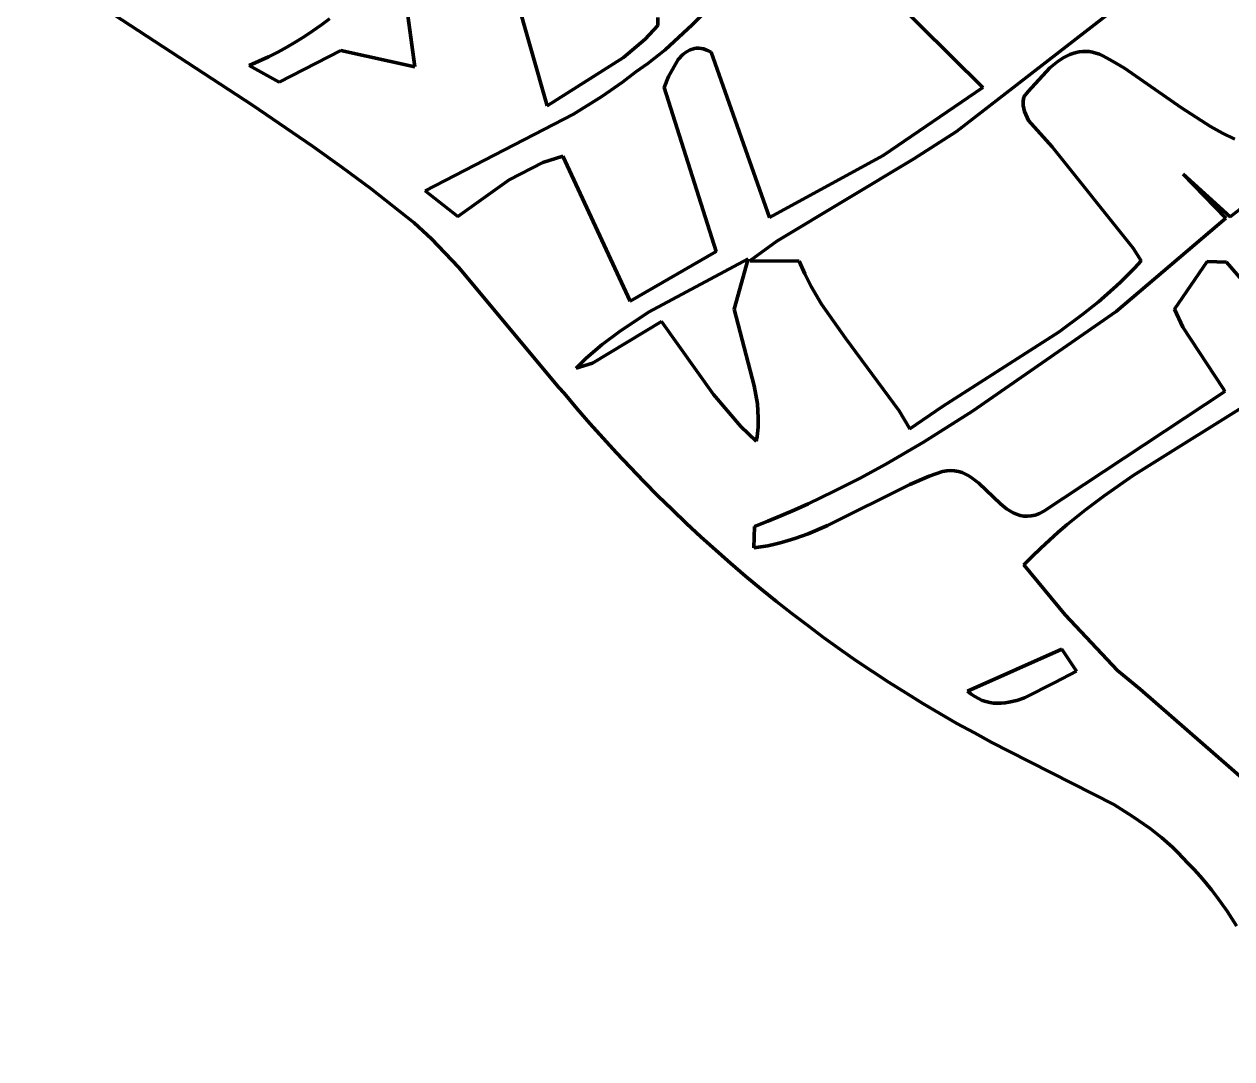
# Model space of a CAD drawing. Header units: millimetres. Extents: x 0 to 12.5, y 0 to 14.6.
# Drawn here: x 6.8 to 8.472, y 3.501 to 4.934 of the extents above; entities that cross this region are included whole.
import ezdxf

# ---------------------------------------------------------------- set-up
doc = ezdxf.new("R2010")
doc.units = ezdxf.units.MM
doc.layers.add('color#131313ff', color=7, linetype='CONTINUOUS', lineweight=100)
doc.layers.add('color#fcfcfcff', color=7, linetype='CONTINUOUS', lineweight=100)

msp = doc.modelspace()

# ---------------------------------------------------------------- linework, layer by layer
at = {"layer": 'color#131313ff'}
for p, q in [((7.4515, 5.0764), (7.524, 4.8208)), ((7.8459, 5.0562), (7.7245, 4.9329)), ((8.4494, 5.064), (8.0907, 4.7851)), ((7.1158, 4.8218), (6.7997, 5.0285)), ((8.1273, 4.8461), (7.9649, 5.0068)), ((7.3406, 4.8748), (7.3252, 4.99)), ((7.2226, 4.9415), (7.2112, 4.933)), ((7.6773, 4.9322), (7.6772, 4.9432)), ((7.1878, 4.9169), (7.1757, 4.9093)), ((7.1996, 4.9248), (7.1878, 4.9169)), ((7.2112, 4.933), (7.1996, 4.9248)), ((7.6597, 4.9133), (7.6773, 4.9322)), ((7.7245, 4.9329), (7.6871, 4.8986)), ((7.1634, 4.902), (7.1508, 4.8951)), ((7.1757, 4.9093), (7.1634, 4.902)), ((7.6298, 4.888), (7.6597, 4.9133)), ((7.722, 4.8984), (7.7277, 4.9001)), ((7.7277, 4.9001), (7.7307, 4.9005)), ((7.7307, 4.9005), (7.7337, 4.9005)), ((7.7337, 4.9005), (7.7369, 4.9002)), ((7.7369, 4.9002), (7.7402, 4.8996)), ((7.1379, 4.8887), (7.1247, 4.8826)), ((7.1508, 4.8951), (7.1379, 4.8887)), ((7.1526, 4.8536), (7.2382, 4.8974)), ((7.2382, 4.8974), (7.3406, 4.8748)), ((7.524, 4.8208), (7.6298, 4.888)), ((7.6871, 4.8986), (7.6632, 4.8796)), ((7.6917, 4.8613), (7.7054, 4.8849)), ((7.7054, 4.8849), (7.7119, 4.8919)), ((7.7119, 4.8919), (7.7168, 4.8957)), ((7.7168, 4.8957), (7.722, 4.8984)), ((7.7402, 4.8996), (7.7436, 4.8985)), ((7.7436, 4.8985), (7.7471, 4.897)), ((7.7471, 4.897), (7.7508, 4.8952)), ((7.7508, 4.8952), (7.8319, 4.666)), ((8.2313, 4.8828), (8.2393, 4.8879)), ((8.2393, 4.8879), (8.2476, 4.8919)), ((8.2476, 4.8919), (8.2519, 4.8935)), ((8.2519, 4.8935), (8.2562, 4.8947)), ((8.2562, 4.8947), (8.2607, 4.8956)), ((8.2607, 4.8956), (8.2651, 4.8961)), ((8.2651, 4.8961), (8.2697, 4.8962)), ((8.2697, 4.8962), (8.2743, 4.8959)), ((8.2743, 4.8959), (8.279, 4.8951)), ((8.279, 4.8951), (8.2838, 4.8939)), ((8.2838, 4.8939), (8.2886, 4.8922)), ((8.2886, 4.8922), (8.2935, 4.8899)), ((8.2935, 4.8899), (8.2985, 4.8872)), ((8.2985, 4.8872), (8.3068, 4.8827)), ((7.1247, 4.8826), (7.1113, 4.8769)), ((7.1113, 4.8769), (7.1526, 4.8536)), ((7.6465, 4.8678), (7.628, 4.8537)), ((7.6632, 4.8796), (7.6465, 4.8678)), ((8.1897, 4.8406), (8.2198, 4.8736)), ((8.2198, 4.8736), (8.2313, 4.8828)), ((8.3068, 4.8827), (8.3232, 4.8731)), ((8.3232, 4.8731), (8.4023, 4.8183)), ((7.628, 4.8537), (7.5996, 4.8339)), ((7.6857, 4.8462), (7.6917, 4.8613)), ((7.5996, 4.8339), (7.5603, 4.8095)), ((7.7581, 4.6193), (7.6857, 4.8462)), ((7.989, 4.7522), (8.1273, 4.8461)), ((8.1831, 4.8271), (8.184, 4.8333)), ((8.184, 4.8333), (8.1897, 4.8406)), ((8.6833, 4.8354), (8.4698, 4.667)), ((7.1989, 4.765), (7.1158, 4.8218)), ((8.1831, 4.8213), (8.1831, 4.8271)), ((8.1847, 4.8131), (8.1831, 4.8213)), ((8.4023, 4.8183), (8.4425, 4.7921)), ((7.5603, 4.8095), (7.355, 4.7031)), ((8.1905, 4.8006), (8.1847, 4.8131)), ((8.2233, 4.7642), (8.1905, 4.8006)), ((8.0907, 4.7851), (8.0316, 4.7477)), ((8.4425, 4.7921), (8.4591, 4.7828)), ((8.4591, 4.7828), (8.4762, 4.7745)), ((7.2398, 4.7357), (7.1989, 4.765)), ((7.5178, 4.7422), (7.5456, 4.7513)), ((7.5456, 4.7513), (7.6386, 4.5504)), ((7.8319, 4.666), (7.989, 4.7522)), ((8.3352, 4.6238), (8.2233, 4.7642)), ((7.2802, 4.7057), (7.2398, 4.7357)), ((7.4711, 4.7186), (7.5178, 4.7422)), ((8.0316, 4.7477), (7.8419, 4.6336)), ((7.4, 4.6676), (7.4711, 4.7186)), ((8.4698, 4.667), (8.4047, 4.7264)), ((8.4047, 4.7264), (8.4638, 4.6655)), ((7.3199, 4.6747), (7.2802, 4.7057)), ((7.355, 4.7031), (7.4, 4.6676)), ((7.3395, 4.6588), (7.3199, 4.6747)), ((8.4638, 4.6655), (8.3117, 4.5362)), ((7.3635, 4.6367), (7.3395, 4.6588)), ((7.4011, 4.5976), (7.3635, 4.6367)), ((7.8419, 4.6336), (7.8043, 4.606)), ((7.6386, 4.5504), (7.7581, 4.6193)), ((8.3464, 4.6064), (8.3352, 4.6238)), ((7.8023, 4.6089), (7.6642, 4.535)), ((7.7826, 4.5392), (7.8023, 4.6089)), ((7.8043, 4.606), (7.8728, 4.6057)), ((7.8728, 4.6057), (7.8805, 4.588)), ((8.3371, 4.5962), (8.3464, 4.6064)), ((8.3923, 4.5395), (8.4379, 4.6054)), ((8.4379, 4.6054), (8.4647, 4.6044)), ((8.4647, 4.6044), (8.5662, 4.4863)), ((7.54, 4.4308), (7.4011, 4.5976)), ((7.8805, 4.588), (7.8893, 4.5709)), ((8.3177, 4.5767), (8.3275, 4.5863)), ((8.3275, 4.5863), (8.3371, 4.5962)), ((7.8893, 4.5709), (7.9039, 4.5462)), ((8.2871, 4.5494), (8.3077, 4.5673)), ((8.3077, 4.5673), (8.3177, 4.5767)), ((8.2658, 4.5323), (8.2871, 4.5494)), ((7.6642, 4.535), (7.6235, 4.5081)), ((7.8106, 4.4333), (7.7826, 4.5392)), ((7.9039, 4.5462), (7.9369, 4.4991)), ((8.3117, 4.5362), (8.113, 4.3982)), ((8.2328, 4.508), (8.2658, 4.5323)), ((8.4039, 4.5145), (8.3923, 4.5395)), ((7.5865, 4.4644), (7.6824, 4.5221)), ((7.6824, 4.5221), (7.7544, 4.4212)), ((7.6235, 4.5081), (7.6002, 4.4904)), ((7.9369, 4.4991), (8.0112, 4.3985)), ((8.0712, 4.4043), (8.2328, 4.508)), ((8.4601, 4.4295), (8.4039, 4.5145)), ((7.6002, 4.4904), (7.578, 4.4713)), ((7.578, 4.4713), (7.564, 4.4577)), ((7.564, 4.4577), (7.5865, 4.4644)), ((7.8149, 4.4081), (7.8106, 4.4333)), ((7.5473, 4.4228), (7.54, 4.4308)), ((7.565, 4.4018), (7.5473, 4.4228)), ((7.7544, 4.4212), (7.792, 4.3767)), ((8.2114, 4.2594), (8.4622, 4.4253)), ((8.5293, 4.4305), (8.3353, 4.309)), ((8.4622, 4.4253), (8.4601, 4.4295)), ((7.583, 4.3811), (7.565, 4.4018)), ((7.8162, 4.389), (7.8149, 4.4081)), ((8.0112, 4.3985), (8.0259, 4.3737)), ((8.0259, 4.3737), (8.0712, 4.4043)), ((8.113, 4.3982), (8.0448, 4.3552)), ((7.8159, 4.3761), (7.8162, 4.389)), ((7.6013, 4.3605), (7.583, 4.3811)), ((7.792, 4.3767), (7.8134, 4.3566)), ((7.8145, 4.3631), (7.8159, 4.3761)), ((7.6199, 4.3403), (7.6013, 4.3605)), ((7.8134, 4.3566), (7.8145, 4.3631)), ((8.0448, 4.3552), (7.9927, 4.3248)), ((7.6387, 4.3203), (7.6199, 4.3403)), ((7.6578, 4.3005), (7.6387, 4.3203)), ((7.9927, 4.3248), (7.9573, 4.3055)), ((8.053, 4.3079), (8.0714, 4.3144)), ((8.0714, 4.3144), (8.0772, 4.3156)), ((8.0772, 4.3156), (8.0827, 4.316)), ((8.0827, 4.316), (8.0881, 4.3156)), ((8.0881, 4.3156), (8.0933, 4.3146)), ((8.0933, 4.3146), (8.0983, 4.313)), ((7.6772, 4.281), (7.6578, 4.3005)), ((7.9573, 4.3055), (7.9215, 4.2871)), ((8.026, 4.2966), (8.053, 4.3079)), ((8.0983, 4.313), (8.1032, 4.3109)), ((8.1032, 4.3109), (8.1079, 4.3083)), ((8.1079, 4.3083), (8.1125, 4.3052)), ((8.1125, 4.3052), (8.1215, 4.2982)), ((8.1215, 4.2982), (8.1514, 4.2699)), ((8.3353, 4.309), (8.2952, 4.2809)), ((7.6968, 4.2617), (7.6772, 4.281)), ((7.9215, 4.2871), (7.8852, 4.2697)), ((7.9121, 4.2397), (8.026, 4.2966)), ((8.2952, 4.2809), (8.2692, 4.2613)), ((7.8852, 4.2697), (7.8668, 4.2614)), ((8.1514, 4.2699), (8.1601, 4.2629)), ((7.7167, 4.2427), (7.6968, 4.2617)), ((7.8483, 4.2534), (7.8296, 4.2458)), ((7.8668, 4.2614), (7.8483, 4.2534)), ((8.1601, 4.2629), (8.1646, 4.2599)), ((8.1646, 4.2599), (8.1692, 4.2573)), ((8.1692, 4.2573), (8.1739, 4.2552)), ((8.1739, 4.2552), (8.1787, 4.2537)), ((8.1787, 4.2537), (8.1837, 4.2527)), ((8.1837, 4.2527), (8.1888, 4.2525)), ((8.1888, 4.2525), (8.1942, 4.2529)), ((8.1942, 4.2529), (8.1997, 4.2542)), ((8.1997, 4.2542), (8.2055, 4.2563)), ((8.2055, 4.2563), (8.2114, 4.2594)), ((8.2692, 4.2613), (8.2438, 4.2409)), ((7.7368, 4.224), (7.7167, 4.2427)), ((7.8108, 4.2384), (7.8101, 4.2089)), ((7.8296, 4.2458), (7.8108, 4.2384)), ((7.8853, 4.2282), (7.9121, 4.2397)), ((8.2438, 4.2409), (8.2314, 4.2303)), ((7.7572, 4.2056), (7.7368, 4.224)), ((7.839, 4.2138), (7.8485, 4.2161)), ((7.8485, 4.2161), (7.867, 4.2216)), ((7.867, 4.2216), (7.8853, 4.2282)), ((8.2192, 4.2194), (8.2073, 4.2083)), ((8.2314, 4.2303), (8.2192, 4.2194)), ((7.7778, 4.1874), (7.7572, 4.2056)), ((7.8101, 4.2089), (7.8198, 4.2101)), ((7.8198, 4.2101), (7.8295, 4.2118)), ((7.8295, 4.2118), (7.839, 4.2138)), ((8.2073, 4.2083), (8.1955, 4.1969)), ((7.7987, 4.1696), (7.7778, 4.1874)), ((8.1955, 4.1969), (8.1841, 4.1851)), ((8.1841, 4.1851), (8.241, 4.1159)), ((7.8198, 4.152), (7.7987, 4.1696)), ((7.8412, 4.1347), (7.8198, 4.152)), ((7.8628, 4.1177), (7.8412, 4.1347)), ((7.8846, 4.1011), (7.8628, 4.1177)), ((8.241, 4.1159), (8.3137, 4.039)), ((7.9067, 4.0847), (7.8846, 4.1011)), ((7.929, 4.0687), (7.9067, 4.0847)), ((7.9515, 4.0529), (7.929, 4.0687)), ((8.2367, 4.0686), (8.1061, 4.0105)), ((8.2568, 4.0382), (8.2367, 4.0686)), ((7.9743, 4.0375), (7.9515, 4.0529)), ((7.9973, 4.0225), (7.9743, 4.0375)), ((8.227, 4.0225), (8.2568, 4.0382)), ((8.3137, 4.039), (8.3452, 4.013)), ((8.0205, 4.0078), (7.9973, 4.0225)), ((8.1848, 4.0013), (8.227, 4.0225)), ((8.0439, 3.9934), (8.0205, 4.0078)), ((8.1061, 4.0105), (8.111, 4.0063)), ((8.111, 4.0063), (8.1161, 4.0028)), ((8.1161, 4.0028), (8.1212, 4)), ((8.1212, 4), (8.1263, 3.9976)), ((8.1263, 3.9976), (8.1315, 3.9959)), ((8.1633, 3.9949), (8.1741, 3.9976)), ((8.1741, 3.9976), (8.1848, 4.0013)), ((8.3452, 4.013), (8.931, 3.5012)), ((8.0675, 3.9794), (8.0439, 3.9934)), ((8.1315, 3.9959), (8.1367, 3.9946)), ((8.1367, 3.9946), (8.142, 3.9938)), ((8.142, 3.9938), (8.1473, 3.9935)), ((8.1473, 3.9935), (8.1526, 3.9936)), ((8.1526, 3.9936), (8.158, 3.994)), ((8.158, 3.994), (8.1633, 3.9949)), ((8.0913, 3.9657), (8.0675, 3.9794)), ((8.1154, 3.9524), (8.0913, 3.9657)), ((8.1396, 3.9394), (8.1154, 3.9524)), ((8.1641, 3.9269), (8.1396, 3.9394)), ((8.3083, 3.8533), (8.1641, 3.9269)), ((8.334, 3.8374), (8.3083, 3.8533)), ((8.3587, 3.82), (8.334, 3.8374)), ((8.3745, 3.8075), (8.3587, 3.82)), ((8.3896, 3.7941), (8.3745, 3.8075)), ((8.3969, 3.787), (8.3896, 3.7941)), ((8.404, 3.7797), (8.3969, 3.787)), ((8.411, 3.7722), (8.404, 3.7797)), ((8.4197, 3.7633), (8.411, 3.7722)), ((8.4281, 3.7542), (8.4197, 3.7633)), ((8.4361, 3.7449), (8.4281, 3.7542)), ((8.4439, 3.7354), (8.4361, 3.7449)), ((8.4513, 3.7257), (8.4439, 3.7354)), ((8.4654, 3.7058), (8.4513, 3.7257)), ((8.4785, 3.6852), (8.4654, 3.7058))]:
    msp.add_line(p, q, dxfattribs=at)
at = {"layer": 'color#fcfcfcff'}
for p, q in [((7.524, 4.8208), (7.4515, 5.0764)), ((7.7245, 4.9329), (7.8459, 5.0562)), ((8.0907, 4.7851), (8.4494, 5.064)), ((6.7997, 5.0285), (7.1158, 4.8218)), ((7.9649, 5.0068), (8.1273, 4.8461)), ((7.3252, 4.99), (7.3406, 4.8748)), ((7.2112, 4.933), (7.2226, 4.9415)), ((7.6772, 4.9432), (7.6773, 4.9322)), ((7.1757, 4.9093), (7.1878, 4.9169)), ((7.1878, 4.9169), (7.1996, 4.9248)), ((7.1996, 4.9248), (7.2112, 4.933)), ((7.6773, 4.9322), (7.6597, 4.9133)), ((7.6871, 4.8986), (7.7245, 4.9329)), ((7.1508, 4.8951), (7.1634, 4.902)), ((7.1634, 4.902), (7.1757, 4.9093)), ((7.6597, 4.9133), (7.6298, 4.888)), ((7.7277, 4.9001), (7.722, 4.8984)), ((7.7307, 4.9005), (7.7277, 4.9001)), ((7.7337, 4.9005), (7.7307, 4.9005)), ((7.7369, 4.9002), (7.7337, 4.9005)), ((7.7402, 4.8996), (7.7369, 4.9002)), ((7.1247, 4.8826), (7.1379, 4.8887)), ((7.1379, 4.8887), (7.1508, 4.8951)), ((7.2382, 4.8974), (7.1526, 4.8536)), ((7.3406, 4.8748), (7.2382, 4.8974)), ((7.6298, 4.888), (7.524, 4.8208)), ((7.6632, 4.8796), (7.6871, 4.8986)), ((7.7054, 4.8849), (7.6917, 4.8613)), ((7.7119, 4.8919), (7.7054, 4.8849)), ((7.7168, 4.8957), (7.7119, 4.8919)), ((7.722, 4.8984), (7.7168, 4.8957)), ((7.7436, 4.8985), (7.7402, 4.8996)), ((7.7471, 4.897), (7.7436, 4.8985)), ((7.7508, 4.8952), (7.7471, 4.897)), ((7.8319, 4.666), (7.7508, 4.8952)), ((8.2393, 4.8879), (8.2313, 4.8828)), ((8.2476, 4.8919), (8.2393, 4.8879)), ((8.2519, 4.8935), (8.2476, 4.8919)), ((8.2562, 4.8947), (8.2519, 4.8935)), ((8.2607, 4.8956), (8.2562, 4.8947)), ((8.2651, 4.8961), (8.2607, 4.8956)), ((8.2697, 4.8962), (8.2651, 4.8961)), ((8.2743, 4.8959), (8.2697, 4.8962)), ((8.279, 4.8951), (8.2743, 4.8959)), ((8.2838, 4.8939), (8.279, 4.8951)), ((8.2886, 4.8922), (8.2838, 4.8939)), ((8.2935, 4.8899), (8.2886, 4.8922)), ((8.2985, 4.8872), (8.2935, 4.8899)), ((8.3068, 4.8827), (8.2985, 4.8872)), ((7.1113, 4.8769), (7.1247, 4.8826)), ((7.1526, 4.8536), (7.1113, 4.8769)), ((7.628, 4.8537), (7.6465, 4.8678)), ((7.6465, 4.8678), (7.6632, 4.8796)), ((8.2198, 4.8736), (8.1897, 4.8406)), ((8.2313, 4.8828), (8.2198, 4.8736)), ((8.3232, 4.8731), (8.3068, 4.8827)), ((8.4023, 4.8183), (8.3232, 4.8731)), ((7.5996, 4.8339), (7.628, 4.8537)), ((7.6917, 4.8613), (7.6857, 4.8462)), ((7.5603, 4.8095), (7.5996, 4.8339)), ((7.6857, 4.8462), (7.7581, 4.6193)), ((8.1273, 4.8461), (7.989, 4.7522)), ((8.184, 4.8333), (8.1831, 4.8271)), ((8.1897, 4.8406), (8.184, 4.8333)), ((8.4698, 4.667), (8.6833, 4.8354)), ((7.1158, 4.8218), (7.1989, 4.765)), ((8.1831, 4.8271), (8.1831, 4.8213)), ((8.1831, 4.8213), (8.1847, 4.8131)), ((8.4425, 4.7921), (8.4023, 4.8183)), ((7.355, 4.7031), (7.5603, 4.8095)), ((8.1847, 4.8131), (8.1905, 4.8006)), ((8.1905, 4.8006), (8.2233, 4.7642)), ((8.0316, 4.7477), (8.0907, 4.7851)), ((8.4591, 4.7828), (8.4425, 4.7921)), ((8.4762, 4.7745), (8.4591, 4.7828)), ((7.1989, 4.765), (7.2398, 4.7357)), ((7.5456, 4.7513), (7.5178, 4.7422)), ((7.6386, 4.5504), (7.5456, 4.7513)), ((7.989, 4.7522), (7.8319, 4.666)), ((8.2233, 4.7642), (8.3352, 4.6238)), ((7.2398, 4.7357), (7.2802, 4.7057)), ((7.5178, 4.7422), (7.4711, 4.7186)), ((7.8419, 4.6336), (8.0316, 4.7477)), ((7.4711, 4.7186), (7.4, 4.6676)), ((8.4638, 4.6655), (8.4047, 4.7264)), ((8.4047, 4.7264), (8.4698, 4.667)), ((7.2802, 4.7057), (7.3199, 4.6747)), ((7.4, 4.6676), (7.355, 4.7031)), ((7.3199, 4.6747), (7.3395, 4.6588)), ((8.3117, 4.5362), (8.4638, 4.6655)), ((7.3395, 4.6588), (7.3635, 4.6367)), ((7.3635, 4.6367), (7.4011, 4.5976)), ((7.8043, 4.606), (7.8419, 4.6336)), ((7.7581, 4.6193), (7.6386, 4.5504)), ((8.3352, 4.6238), (8.3464, 4.6064)), ((7.6642, 4.535), (7.8023, 4.6089)), ((7.8023, 4.6089), (7.7826, 4.5392)), ((7.8728, 4.6057), (7.8043, 4.606)), ((7.8805, 4.588), (7.8728, 4.6057)), ((8.3464, 4.6064), (8.3371, 4.5962)), ((8.4379, 4.6054), (8.3923, 4.5395)), ((8.4647, 4.6044), (8.4379, 4.6054)), ((8.5662, 4.4863), (8.4647, 4.6044)), ((7.4011, 4.5976), (7.54, 4.4308)), ((7.8893, 4.5709), (7.8805, 4.588)), ((8.3275, 4.5863), (8.3177, 4.5767)), ((8.3371, 4.5962), (8.3275, 4.5863)), ((7.9039, 4.5462), (7.8893, 4.5709)), ((8.3077, 4.5673), (8.2871, 4.5494)), ((8.3177, 4.5767), (8.3077, 4.5673)), ((8.2871, 4.5494), (8.2658, 4.5323)), ((7.6235, 4.5081), (7.6642, 4.535)), ((7.7826, 4.5392), (7.8106, 4.4333)), ((7.9369, 4.4991), (7.9039, 4.5462)), ((8.113, 4.3982), (8.3117, 4.5362)), ((8.2658, 4.5323), (8.2328, 4.508)), ((8.3923, 4.5395), (8.4039, 4.5145)), ((7.6824, 4.5221), (7.5865, 4.4644)), ((7.7544, 4.4212), (7.6824, 4.5221)), ((7.6002, 4.4904), (7.6235, 4.5081)), ((8.0112, 4.3985), (7.9369, 4.4991)), ((8.2328, 4.508), (8.0712, 4.4043)), ((8.4039, 4.5145), (8.4601, 4.4295)), ((7.578, 4.4713), (7.6002, 4.4904)), ((7.564, 4.4577), (7.578, 4.4713)), ((7.5865, 4.4644), (7.564, 4.4577)), ((7.8106, 4.4333), (7.8149, 4.4081)), ((7.54, 4.4308), (7.5473, 4.4228)), ((7.5473, 4.4228), (7.565, 4.4018)), ((7.792, 4.3767), (7.7544, 4.4212)), ((8.4622, 4.4253), (8.2114, 4.2594)), ((8.3353, 4.309), (8.5293, 4.4305)), ((8.4601, 4.4295), (8.4622, 4.4253)), ((7.565, 4.4018), (7.583, 4.3811)), ((7.8149, 4.4081), (7.8162, 4.389)), ((8.0259, 4.3737), (8.0112, 4.3985)), ((8.0712, 4.4043), (8.0259, 4.3737)), ((8.0448, 4.3552), (8.113, 4.3982)), ((7.8162, 4.389), (7.8159, 4.3761)), ((7.583, 4.3811), (7.6013, 4.3605)), ((7.8134, 4.3566), (7.792, 4.3767)), ((7.8159, 4.3761), (7.8145, 4.3631)), ((7.6013, 4.3605), (7.6199, 4.3403)), ((7.8145, 4.3631), (7.8134, 4.3566)), ((7.9927, 4.3248), (8.0448, 4.3552)), ((7.6199, 4.3403), (7.6387, 4.3203)), ((7.6387, 4.3203), (7.6578, 4.3005)), ((7.9573, 4.3055), (7.9927, 4.3248)), ((8.0714, 4.3144), (8.053, 4.3079)), ((8.0772, 4.3156), (8.0714, 4.3144)), ((8.0827, 4.316), (8.0772, 4.3156)), ((8.0881, 4.3156), (8.0827, 4.316)), ((8.0933, 4.3146), (8.0881, 4.3156)), ((8.0983, 4.313), (8.0933, 4.3146)), ((7.6578, 4.3005), (7.6772, 4.281)), ((7.9215, 4.2871), (7.9573, 4.3055)), ((8.053, 4.3079), (8.026, 4.2966)), ((8.1032, 4.3109), (8.0983, 4.313)), ((8.1079, 4.3083), (8.1032, 4.3109)), ((8.1125, 4.3052), (8.1079, 4.3083)), ((8.1215, 4.2982), (8.1125, 4.3052)), ((8.1514, 4.2699), (8.1215, 4.2982)), ((8.2952, 4.2809), (8.3353, 4.309)), ((7.6772, 4.281), (7.6968, 4.2617)), ((7.8852, 4.2697), (7.9215, 4.2871)), ((8.026, 4.2966), (7.9121, 4.2397)), ((8.2692, 4.2613), (8.2952, 4.2809)), ((7.8668, 4.2614), (7.8852, 4.2697)), ((8.1601, 4.2629), (8.1514, 4.2699)), ((7.6968, 4.2617), (7.7167, 4.2427)), ((7.8296, 4.2458), (7.8483, 4.2534)), ((7.8483, 4.2534), (7.8668, 4.2614)), ((8.1646, 4.2599), (8.1601, 4.2629)), ((8.1692, 4.2573), (8.1646, 4.2599)), ((8.1739, 4.2552), (8.1692, 4.2573)), ((8.1787, 4.2537), (8.1739, 4.2552)), ((8.1837, 4.2527), (8.1787, 4.2537)), ((8.1888, 4.2525), (8.1837, 4.2527)), ((8.1942, 4.2529), (8.1888, 4.2525)), ((8.1997, 4.2542), (8.1942, 4.2529)), ((8.2055, 4.2563), (8.1997, 4.2542)), ((8.2114, 4.2594), (8.2055, 4.2563)), ((8.2438, 4.2409), (8.2692, 4.2613)), ((7.7167, 4.2427), (7.7368, 4.224)), ((7.8101, 4.2089), (7.8108, 4.2384)), ((7.8108, 4.2384), (7.8296, 4.2458)), ((7.9121, 4.2397), (7.8853, 4.2282)), ((8.2314, 4.2303), (8.2438, 4.2409)), ((7.7368, 4.224), (7.7572, 4.2056)), ((7.8485, 4.2161), (7.839, 4.2138)), ((7.867, 4.2216), (7.8485, 4.2161)), ((7.8853, 4.2282), (7.867, 4.2216)), ((8.2073, 4.2083), (8.2192, 4.2194)), ((8.2192, 4.2194), (8.2314, 4.2303)), ((7.7572, 4.2056), (7.7778, 4.1874)), ((7.8198, 4.2101), (7.8101, 4.2089)), ((7.8295, 4.2118), (7.8198, 4.2101)), ((7.839, 4.2138), (7.8295, 4.2118)), ((8.1955, 4.1969), (8.2073, 4.2083)), ((7.7778, 4.1874), (7.7987, 4.1696)), ((8.1841, 4.1851), (8.1955, 4.1969)), ((8.241, 4.1159), (8.1841, 4.1851)), ((7.7987, 4.1696), (7.8198, 4.152)), ((7.8198, 4.152), (7.8412, 4.1347)), ((7.8412, 4.1347), (7.8628, 4.1177)), ((7.8628, 4.1177), (7.8846, 4.1011)), ((8.3137, 4.039), (8.241, 4.1159)), ((7.8846, 4.1011), (7.9067, 4.0847)), ((7.9067, 4.0847), (7.929, 4.0687)), ((7.929, 4.0687), (7.9515, 4.0529)), ((8.1061, 4.0105), (8.2367, 4.0686)), ((8.2367, 4.0686), (8.2568, 4.0382)), ((7.9515, 4.0529), (7.9743, 4.0375)), ((7.9743, 4.0375), (7.9973, 4.0225)), ((8.2568, 4.0382), (8.227, 4.0225)), ((8.3452, 4.013), (8.3137, 4.039)), ((7.9973, 4.0225), (8.0205, 4.0078)), ((8.227, 4.0225), (8.1848, 4.0013)), ((8.0205, 4.0078), (8.0439, 3.9934)), ((8.111, 4.0063), (8.1061, 4.0105)), ((8.1161, 4.0028), (8.111, 4.0063)), ((8.1212, 4), (8.1161, 4.0028)), ((8.1263, 3.9976), (8.1212, 4)), ((8.1315, 3.9959), (8.1263, 3.9976)), ((8.1741, 3.9976), (8.1633, 3.9949)), ((8.1848, 4.0013), (8.1741, 3.9976)), ((8.931, 3.5012), (8.3452, 4.013)), ((8.0439, 3.9934), (8.0675, 3.9794)), ((8.1367, 3.9946), (8.1315, 3.9959)), ((8.142, 3.9938), (8.1367, 3.9946)), ((8.1473, 3.9935), (8.142, 3.9938)), ((8.1526, 3.9936), (8.1473, 3.9935)), ((8.158, 3.994), (8.1526, 3.9936)), ((8.1633, 3.9949), (8.158, 3.994)), ((8.0675, 3.9794), (8.0913, 3.9657)), ((8.0913, 3.9657), (8.1154, 3.9524)), ((8.1154, 3.9524), (8.1396, 3.9394)), ((8.1396, 3.9394), (8.1641, 3.9269)), ((8.1641, 3.9269), (8.3083, 3.8533)), ((8.3083, 3.8533), (8.334, 3.8374)), ((8.334, 3.8374), (8.3587, 3.82)), ((8.3587, 3.82), (8.3745, 3.8075)), ((8.3745, 3.8075), (8.3896, 3.7941)), ((8.3896, 3.7941), (8.3969, 3.787)), ((8.3969, 3.787), (8.404, 3.7797)), ((8.404, 3.7797), (8.411, 3.7722)), ((8.411, 3.7722), (8.4197, 3.7633)), ((8.4197, 3.7633), (8.4281, 3.7542)), ((8.4281, 3.7542), (8.4361, 3.7449)), ((8.4361, 3.7449), (8.4439, 3.7354)), ((8.4439, 3.7354), (8.4513, 3.7257)), ((8.4513, 3.7257), (8.4654, 3.7058)), ((8.4654, 3.7058), (8.4785, 3.6852))]:
    msp.add_line(p, q, dxfattribs=at)

doc.saveas('drawing.dxf')
